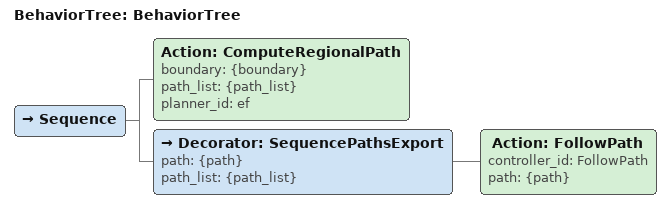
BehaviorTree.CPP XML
<?xml version="1.0"?>
<root main_tree_to_execute="BehaviorTree">
    <BehaviorTree ID="BehaviorTree">
        <Sequence>
            <Action ID="ComputeRegionalPath" boundary="{boundary}" path_list="{path_list}" planner_id="ef"/>
            <Decorator ID="SequencePathsExport" path="{path}" path_list="{path_list}">
                <Action ID="FollowPath" controller_id="FollowPath" path="{path}"/>
            </Decorator>
        </Sequence>
    </BehaviorTree>
</root>
